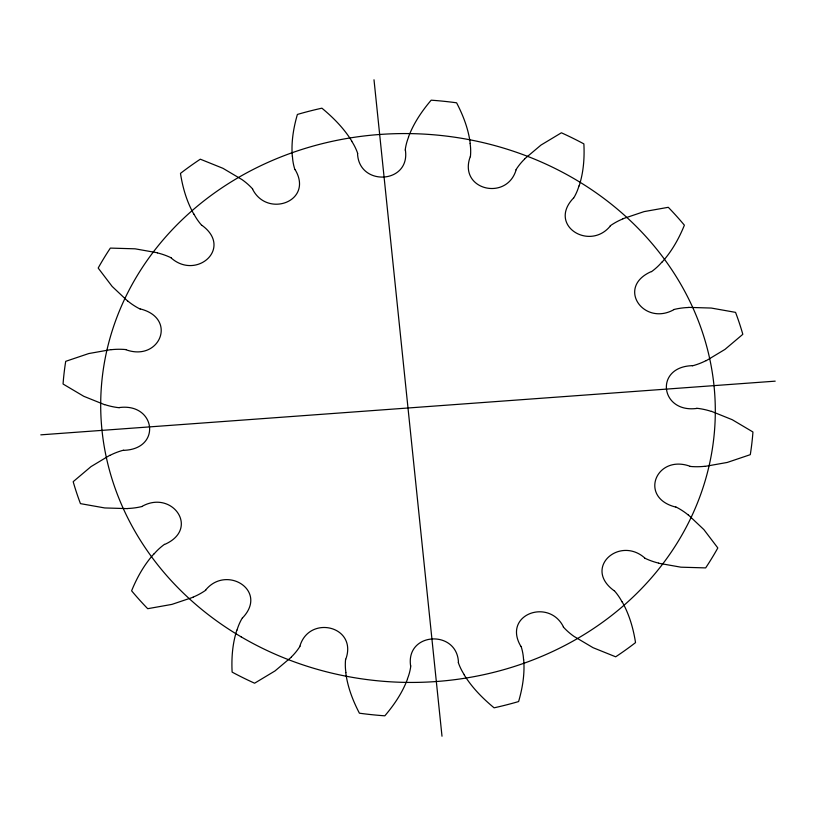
<?xml version="1.0" encoding="UTF-8"?>
<svg xmlns="http://www.w3.org/2000/svg" width="816" height="816" viewBox="0 0 816 816"><rect width="100%" height="100%" fill="white"/><g stroke="black" fill="none" stroke-linecap="round" stroke-linejoin="round"><path stroke-width="1.22" d="M405.389 150.093C410.448 184.069 358.826 186.762 357.551 153.592M410.611 665.907C405.552 631.931 457.174 629.238 458.449 662.408M345.79 659.246C357.857 626.045 309.233 614.448 299.9 646.109M470.21 156.754C458.143 189.955 506.767 201.552 516.1 169.891M236.875 630.095C232.458 643.589 231.397 657.992 232.121 672.109A345.8 308.652 2.7 0 0 254.592 683.206L275.012 670.936L291.465 657.043M579.125 185.905C583.542 172.411 584.603 158.008 583.879 143.891A345.8 308.652 2.7 0 0 561.408 132.794L540.988 145.064L524.535 158.957M408.459 137.068C413.508 123.43 421.79 111.211 431.164 100.184A345.8 308.652 2.7 0 1 456.593 102.806C463.213 115.495 468.455 129.132 470.23 143.412M407.541 678.932C402.492 692.57 394.21 704.789 384.836 715.816A345.8 308.652 2.7 0 1 359.407 713.194C352.787 700.505 347.545 686.868 345.77 672.588M242.607 617.824C268.556 590.631 226.338 564.488 205.642 590.06M573.393 198.176C547.444 225.369 589.662 251.512 610.358 225.94M154.02 553.789C144.259 564.55 137.057 577.402 131.611 590.804A345.8 308.652 2.7 0 0 147.706 608.695L171.911 604.391L193.137 597.241M661.98 262.211C671.741 251.45 678.943 238.598 684.389 225.196A345.8 308.652 2.7 0 0 668.294 207.305L644.089 211.609L622.863 218.759M164.597 544.466C200.257 528.952 172.268 489.508 142.198 506.297M651.403 271.534C615.743 287.048 643.732 326.492 673.802 309.703M109.834 455.287L91.045 466.589L73.175 481.685A345.8 308.652 2.7 0 0 80.447 503.635L104.754 507.95L127.51 508.623M706.166 360.713L724.955 349.411L742.825 334.315A345.8 308.652 2.7 0 0 735.553 312.365L711.246 308.05L688.49 307.377M123.644 450.33C161.915 449.249 155.764 402.635 119.218 407.572M692.356 365.67C654.085 366.751 660.236 413.365 696.782 408.428M111.037 349.595L88.76 353.552L65.708 361.335A345.8 308.652 2.7 0 0 63.056 384.02L83.762 396.29L104.591 404.685M704.963 466.405L727.24 462.448L750.292 454.665A345.8 308.652 2.7 0 0 752.944 431.98L732.238 419.71L711.409 411.315M40.8 434.846L775.2 381.154M125.98 349.748C159.936 362.018 177.766 318.169 140.199 308.907M690.02 466.252C656.064 453.982 638.234 497.831 675.801 507.093M157.457 252.787L135.089 248.819L110.354 248.095A345.8 308.652 2.7 0 0 98.175 268.046L112.129 286.416L127.857 301.257M658.543 563.213L680.911 567.181L705.646 567.905A345.8 308.652 2.7 0 0 717.825 547.954L703.871 529.584L688.143 514.743M171.258 258.04C196.595 280.408 233.223 248.023 201.95 225.328M644.742 557.96C619.395 535.602 582.777 567.946 614.05 590.672M252.572 189.159C267.209 218.453 314.007 201.236 295.076 169.565M563.428 626.841C548.791 597.557 502.003 614.744 520.924 646.435M351.849 141.199C344.026 128.449 333.377 117.667 321.902 108.181A345.8 308.652 2.7 0 0 297.391 114.444C293.444 128.02 291.118 142.259 292.312 156.417M464.151 674.801C471.974 687.551 482.623 698.333 494.098 707.819A345.8 308.652 2.7 0 0 518.609 701.556C522.556 687.98 524.882 673.741 523.688 659.583M622.22 601.922C629.279 614.448 633.328 628.473 635.531 642.61A345.8 308.652 2.7 0 1 615.682 656.809L593.048 647.69L573.985 636.388A64.678 57.732 2.7 0 1 563.285 626.953M193.78 214.078C186.721 201.552 182.672 187.527 180.469 173.39A345.8 308.652 2.7 0 1 200.318 159.191L222.952 168.31L242.015 179.612A64.678 57.732 2.7 0 1 252.715 189.047M374.003 79.774L441.997 736.226M142.249 506.461A64.678 57.732 2.7 0 1 127.51 508.501M154.132 553.86A64.678 57.732 2.7 0 1 164.475 544.333M205.765 590.203A64.678 57.732 2.7 0 1 193.076 597.128M237.007 630.125A64.678 57.732 2.7 0 1 242.434 617.743M300.064 646.19A64.678 57.732 2.7 0 1 291.363 656.962M345.913 672.568A64.678 57.732 2.7 0 1 345.607 659.226M410.805 665.927A64.678 57.732 2.7 0 1 407.419 678.892M464.273 674.74A64.678 57.732 2.7 0 1 458.266 662.459M521.108 646.394A64.678 57.732 2.7 0 1 523.556 659.583M614.203 590.57A64.678 57.732 2.7 0 1 622.098 601.973M658.573 563.101A64.678 57.732 2.7 0 1 644.65 558.113M675.893 506.95A64.678 57.732 2.7 0 1 688.051 514.835M704.942 466.283A64.678 57.732 2.7 0 1 689.999 466.415M696.803 408.265A64.678 57.732 2.7 0 1 711.358 411.427M706.095 360.601A64.678 57.732 2.7 0 1 692.417 365.833M673.751 309.539A64.678 57.732 2.7 0 1 688.49 307.499M661.868 262.14A64.678 57.732 2.7 0 1 651.525 271.667M610.235 225.797A64.678 57.732 2.7 0 1 622.924 218.872M578.993 185.875A64.678 57.732 2.7 0 1 573.566 198.257M515.936 169.81A64.678 57.732 2.7 0 1 524.637 159.038M470.087 143.432A64.678 57.732 2.7 0 1 470.393 156.774M405.195 150.073A64.678 57.732 2.7 0 1 408.581 137.108M351.727 141.26A64.678 57.732 2.7 0 1 357.734 153.541M294.892 169.606A64.678 57.732 2.7 0 1 292.444 156.417M201.797 225.43A64.678 57.732 2.7 0 1 193.902 214.027M157.427 252.899A64.678 57.732 2.7 0 1 171.35 257.887M140.107 309.05A64.678 57.732 2.7 0 1 127.949 301.165M111.058 349.717A64.678 57.732 2.7 0 1 126.001 349.585M119.197 407.735A64.678 57.732 2.7 0 1 104.642 404.573M109.905 455.399A64.678 57.732 2.7 0 1 123.583 450.167M241.118 636.837A307.377 274.36 2.7 0 0 714.918 424.779A307.377 274.36 2.7 0 0 267.974 162.384A307.377 274.36 2.7 0 0 241.118 636.837"/></g></svg>
